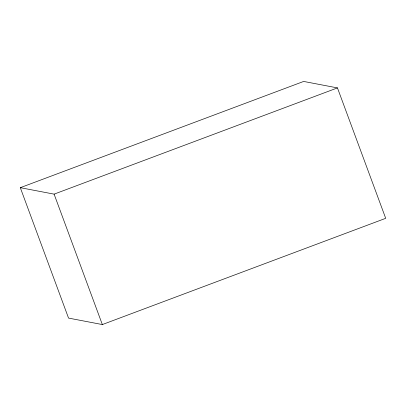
<?xml version="1.0" encoding="UTF-8"?>
<svg xmlns="http://www.w3.org/2000/svg" width="406" height="406" viewBox="0 0 406 406"><rect width="100%" height="100%" fill="white"/><g stroke="black" fill="none" stroke-linecap="round" stroke-linejoin="round"><path stroke-width="0.61" d="M20.3 187.679L303.658 81.439L337.457 87.904L385.7 218.321L102.342 324.561L68.543 318.096L20.3 187.679L54.099 194.139L337.457 87.904M54.099 194.139L102.342 324.561"/></g></svg>
